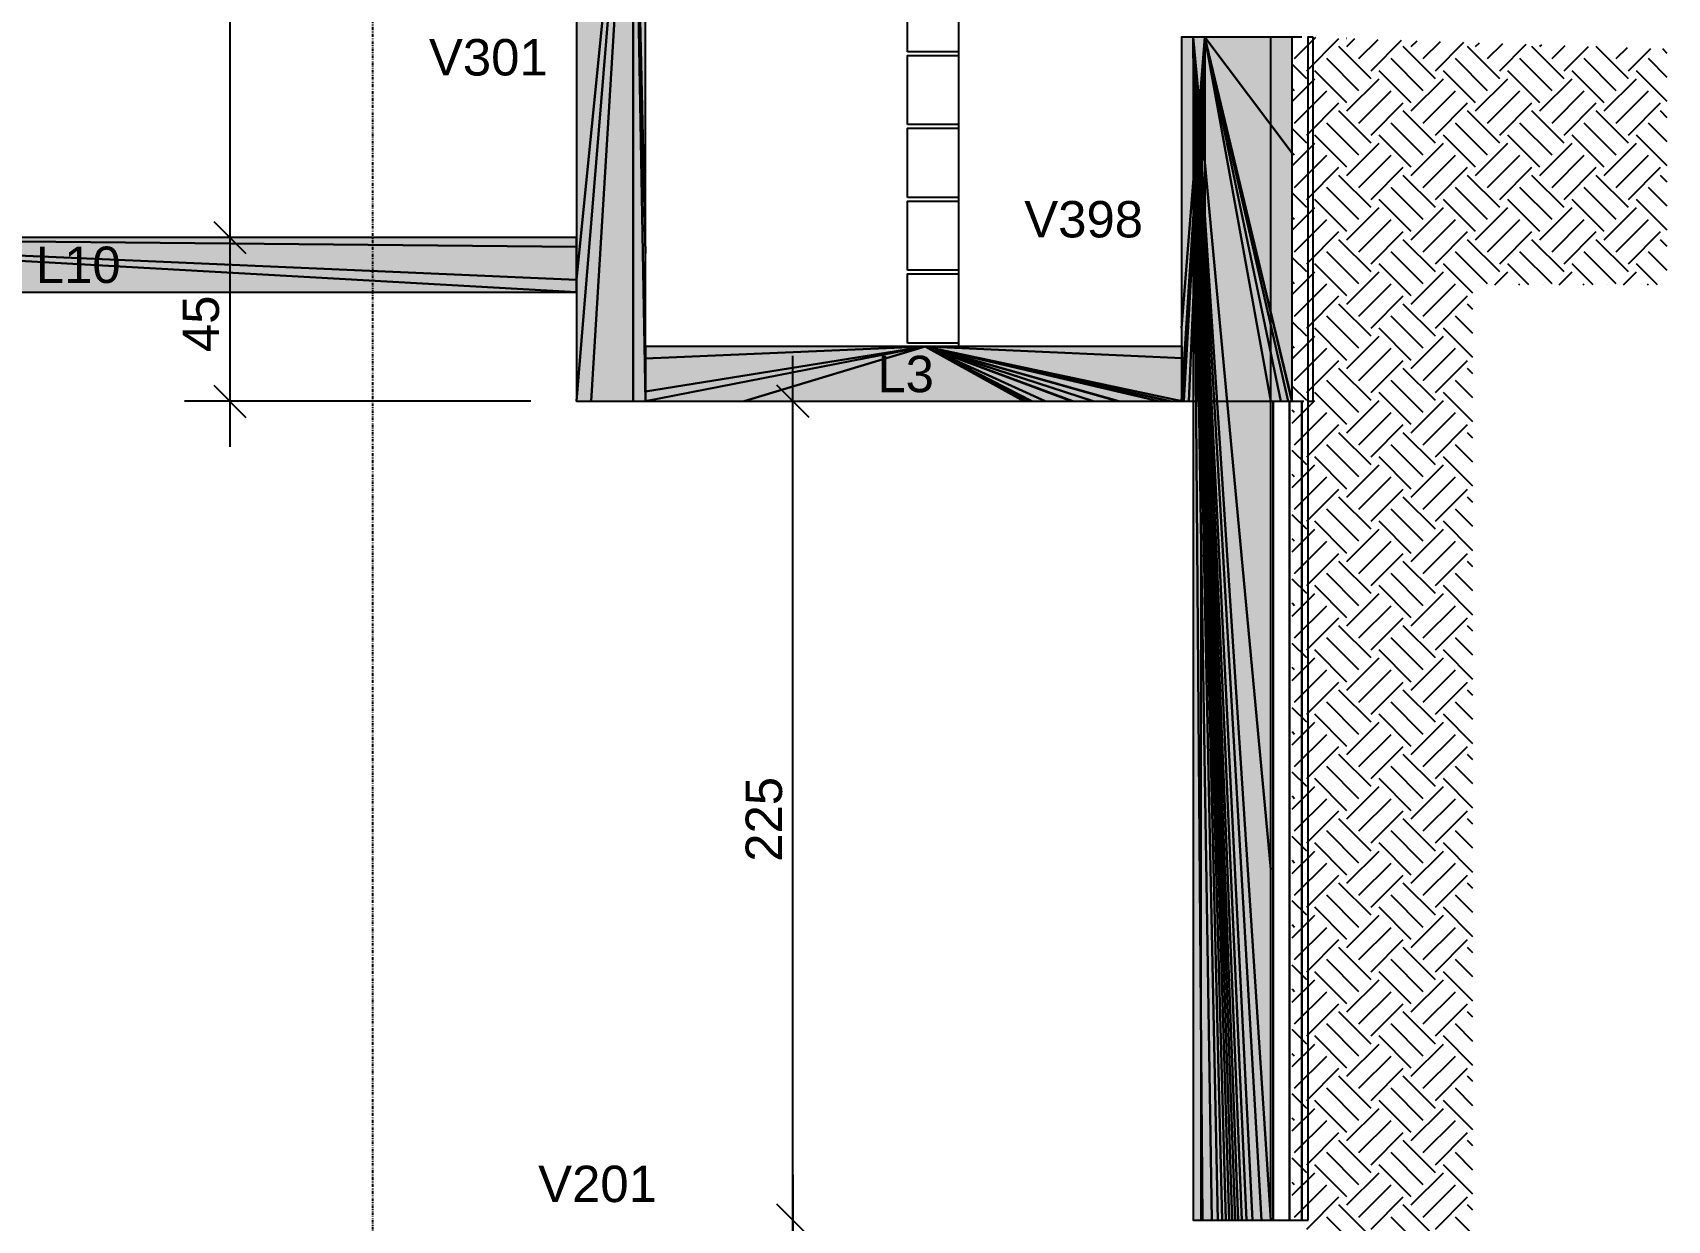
# Model space of a CAD drawing. Extents: x 37185 to 43130, y -8131 to -3926.
# Drawn here: x 39560.1 to 39859.4, y -7212 to -6994.5 of the extents above; entities that cross this region are included whole.
import ezdxf

# ---------------------------------------------------------------- set-up
doc = ezdxf.new("R2010")
doc.units = 0
doc.header["$MEASUREMENT"] = 0
doc.linetypes.add('ESTILO_TQS_0004', pattern=[1.12, 0.5, -0.2, 0.01, -0.2, 0.01, -0.2])
for name, color, linetype in [('27', 252, 'CONTINUOUS'), ('47', 15, 'CONTINUOUS'), ('48', 4, 'CONTINUOUS'), ('52', 3, 'CONTINUOUS'), ('70', 160, 'CONTINUOUS'), ('74', 2, 'CONTINUOUS'), ('75', 9, 'CONTINUOUS'), ('96', 252, 'CONTINUOUS')]:
    doc.layers.add(name, color=color, linetype=linetype)
doc.styles.add('TQS_ARIAL', font='arial.ttf')

msp = doc.modelspace()

# ---------------------------------------------------------------- linework, layer by layer
at = {"layer": '27', "linetype": 'Continuous'}
for points in [[(39720.29, -6997.95), (39720.29, -6985.29), (39729.63, -6985.29), (39729.63, -6997.95), (39720.29, -6997.95)], [(39720.29, -7011.29), (39720.29, -6998.62), (39729.63, -6998.62), (39729.63, -7011.29), (39720.29, -7011.29)], [(39720.29, -7024.62), (39720.29, -7011.95), (39729.63, -7011.95), (39729.63, -7024.62), (39720.29, -7024.62)], [(39720.29, -7037.95), (39720.29, -7025.29), (39729.63, -7025.29), (39729.63, -7037.95), (39720.29, -7037.95)], [(39720.29, -7051.29), (39720.29, -7038.62), (39729.63, -7038.62), (39729.63, -7051.29), (39720.29, -7051.29)]]:
    msp.add_lwpolyline(points, dxfattribs=at)
at = {"layer": '47', "linetype": 'Continuous'}
for p, q in [((39791.17, -6999.21), (39795.08, -6995.3)), ((39793.38, -7001.42), (39799.27, -6995.53)), ((39800.74, -6995.53), (39800.7, -6995.49)), ((39800.74, -6997.01), (39802.21, -6995.54)), ((39802.95, -6999.21), (39806.49, -6995.68)), ((39805.16, -7001.42), (39810.76, -6995.82)), ((39812.53, -6997.01), (39813.61, -6995.92)), ((39814.74, -6999.21), (39817.89, -6996.06)), ((39816.95, -7001.42), (39822.17, -6996.2)), ((39802.95, -7005.11), (39797.06, -6999.21)), ((39805.16, -7002.9), (39799.27, -6997.01)), ((39814.74, -7005.11), (39808.85, -6999.21)), ((39816.95, -7002.9), (39811.05, -6997.01)), ((39826.52, -7005.11), (39820.63, -6999.21)), ((39828.73, -7002.9), (39822.84, -6997.01)), ((39824.31, -6997.01), (39825.02, -6996.3)), ((39826.52, -6999.21), (39829.3, -6996.44)), ((39828.73, -7001.42), (39833.58, -6996.58)), ((39838.31, -7005.11), (39832.42, -6999.21)), ((39840.52, -7002.9), (39834.63, -6997.01)), ((39836.1, -6997.01), (39836.43, -6996.67)), ((39838.31, -6999.21), (39840.71, -6996.82)), ((39840.52, -7001.42), (39844.98, -6996.96)), ((39850.09, -7005.11), (39844.2, -6999.21)), ((39852.3, -7002.9), (39846.41, -6997.01)), ((39850.09, -6999.21), (39852.11, -6997.19)), ((39852.3, -7001.42), (39856.39, -6997.34)), ((39859.43, -7002.66), (39855.99, -6999.21)), ((39859.43, -6998.24), (39858.6, -6997.41)), ((39790.72, -6999.66), (39790.72, -6999.66)), ((39793.38, -7002.9), (39790.72, -7000.24)), ((39800.74, -7007.32), (39794.85, -7001.42)), ((39812.53, -7007.32), (39806.64, -7001.42)), ((39824.31, -7007.32), (39818.42, -7001.42)), ((39836.1, -7007.32), (39830.21, -7001.42)), ((39847.88, -7007.32), (39841.99, -7001.42)), ((39859.43, -7007.07), (39853.78, -7001.42)), ((39790.72, -7007.03), (39794.85, -7002.9)), ((39790.72, -7004.08), (39790.72, -7004.08)), ((39791.17, -7005.11), (39790.72, -7004.66)), ((39791.17, -7011), (39797.06, -7005.11)), ((39800.74, -7008.79), (39806.64, -7002.9)), ((39802.95, -7011), (39808.85, -7005.11)), ((39812.53, -7008.79), (39818.42, -7002.9)), ((39814.74, -7011), (39820.63, -7005.11)), ((39824.31, -7008.79), (39830.21, -7002.9)), ((39826.52, -7011), (39832.42, -7005.11)), ((39836.1, -7008.79), (39841.99, -7002.9)), ((39838.31, -7011), (39844.2, -7005.11)), ((39847.88, -7008.79), (39853.78, -7002.9)), ((39850.09, -7011), (39855.99, -7005.11)), ((39793.38, -7013.21), (39799.27, -7007.32)), ((39805.16, -7013.21), (39811.05, -7007.32)), ((39816.95, -7013.21), (39822.84, -7007.32)), ((39828.73, -7013.21), (39834.63, -7007.32)), ((39840.52, -7013.21), (39846.41, -7007.32)), ((39852.3, -7013.21), (39858.2, -7007.32)), ((39802.95, -7016.89), (39797.06, -7011)), ((39805.16, -7014.68), (39799.27, -7008.79)), ((39814.74, -7016.89), (39808.85, -7011)), ((39816.95, -7014.68), (39811.05, -7008.79)), ((39826.52, -7016.89), (39820.63, -7011)), ((39828.73, -7014.68), (39822.84, -7008.79)), ((39838.31, -7016.89), (39832.42, -7011)), ((39840.52, -7014.68), (39834.63, -7008.79)), ((39850.09, -7016.89), (39844.2, -7011)), ((39852.3, -7014.68), (39846.41, -7008.79)), ((39859.43, -7014.44), (39855.99, -7011)), ((39859.43, -7010.02), (39858.2, -7008.79)), ((39790.72, -7011.44), (39790.72, -7011.44)), ((39793.38, -7014.68), (39790.72, -7012.03)), ((39800.74, -7019.1), (39794.85, -7013.21)), ((39812.53, -7019.1), (39806.64, -7013.21)), ((39824.31, -7019.1), (39818.42, -7013.21)), ((39836.1, -7019.1), (39830.21, -7013.21)), ((39847.88, -7019.1), (39841.99, -7013.21)), ((39859.43, -7018.86), (39853.78, -7013.21)), ((39790.72, -7018.81), (39794.85, -7014.68)), ((39790.72, -7015.86), (39790.72, -7015.86)), ((39791.17, -7016.89), (39790.72, -7016.45)), ((39791.17, -7022.78), (39797.06, -7016.89)), ((39800.74, -7020.58), (39806.64, -7014.68)), ((39802.95, -7022.78), (39808.85, -7016.89)), ((39812.53, -7020.58), (39818.42, -7014.68)), ((39814.74, -7022.78), (39820.63, -7016.89)), ((39824.31, -7020.58), (39830.21, -7014.68)), ((39826.52, -7022.78), (39832.42, -7016.89)), ((39836.1, -7020.58), (39841.99, -7014.68)), ((39838.31, -7022.78), (39844.2, -7016.89)), ((39847.88, -7020.58), (39853.78, -7014.68)), ((39850.09, -7022.78), (39855.99, -7016.89)), ((39793.38, -7024.99), (39799.27, -7019.1)), ((39805.16, -7024.99), (39811.05, -7019.1)), ((39816.95, -7024.99), (39822.84, -7019.1)), ((39828.73, -7024.99), (39834.63, -7019.1)), ((39840.52, -7024.99), (39846.41, -7019.1)), ((39852.3, -7024.99), (39858.2, -7019.1)), ((39802.95, -7028.68), (39797.06, -7022.78)), ((39805.16, -7026.47), (39799.27, -7020.58)), ((39814.74, -7028.68), (39808.85, -7022.78)), ((39816.95, -7026.47), (39811.05, -7020.58)), ((39826.52, -7028.68), (39820.63, -7022.78)), ((39828.73, -7026.47), (39822.84, -7020.58)), ((39838.31, -7028.68), (39832.42, -7022.78)), ((39840.52, -7026.47), (39834.63, -7020.58)), ((39850.09, -7028.68), (39844.2, -7022.78)), ((39852.3, -7026.47), (39846.41, -7020.58)), ((39859.43, -7026.23), (39855.99, -7022.78)), ((39859.43, -7021.81), (39858.2, -7020.58)), ((39790.72, -7023.23), (39790.72, -7023.23)), ((39793.38, -7026.47), (39790.72, -7023.81)), ((39800.74, -7030.89), (39794.85, -7024.99)), ((39812.53, -7030.89), (39806.64, -7024.99)), ((39824.31, -7030.89), (39818.42, -7024.99)), ((39836.1, -7030.89), (39830.21, -7024.99)), ((39847.88, -7030.89), (39841.99, -7024.99)), ((39859.43, -7030.64), (39853.78, -7024.99)), ((39790.72, -7030.6), (39794.85, -7026.47)), ((39790.72, -7027.65), (39790.72, -7027.65)), ((39791.17, -7028.68), (39790.72, -7028.23)), ((39791.17, -7034.57), (39797.06, -7028.68)), ((39800.74, -7032.36), (39806.64, -7026.47)), ((39802.95, -7034.57), (39808.85, -7028.68)), ((39812.53, -7032.36), (39818.42, -7026.47)), ((39814.74, -7034.57), (39820.63, -7028.68)), ((39824.31, -7032.36), (39830.21, -7026.47)), ((39826.52, -7034.57), (39832.42, -7028.68)), ((39836.1, -7032.36), (39841.99, -7026.47)), ((39838.31, -7034.57), (39844.2, -7028.68)), ((39847.88, -7032.36), (39853.78, -7026.47)), ((39850.09, -7034.57), (39855.99, -7028.68)), ((39793.38, -7036.78), (39799.27, -7030.89)), ((39805.16, -7036.78), (39811.05, -7030.89)), ((39816.95, -7036.78), (39822.84, -7030.89)), ((39828.73, -7036.78), (39834.63, -7030.89)), ((39840.52, -7036.78), (39846.41, -7030.89)), ((39852.3, -7036.78), (39858.2, -7030.89)), ((39790.72, -7035.01), (39790.72, -7035.01)), ((39802.95, -7040.46), (39797.06, -7034.57)), ((39805.16, -7038.25), (39799.27, -7032.36)), ((39814.74, -7040.46), (39808.85, -7034.57)), ((39816.95, -7038.25), (39811.05, -7032.36)), ((39826.52, -7040.46), (39820.63, -7034.57)), ((39828.73, -7038.25), (39822.84, -7032.36)), ((39838.31, -7040.46), (39832.42, -7034.57)), ((39840.52, -7038.25), (39834.63, -7032.36)), ((39850.09, -7040.46), (39844.2, -7034.57)), ((39852.3, -7038.25), (39846.41, -7032.36)), ((39859.43, -7038.01), (39855.99, -7034.57)), ((39859.43, -7033.59), (39858.2, -7032.36)), ((39793.38, -7038.25), (39790.72, -7035.6)), ((39800.74, -7042.67), (39794.85, -7036.78)), ((39812.53, -7042.67), (39806.64, -7036.78)), ((39823.82, -7042.18), (39818.42, -7036.78)), ((39834.06, -7040.63), (39830.21, -7036.78)), ((39845.84, -7040.63), (39841.99, -7036.78)), ((39857.63, -7040.63), (39853.78, -7036.78)), ((39790.72, -7042.38), (39794.85, -7038.25)), ((39790.72, -7039.43), (39790.72, -7039.43)), ((39791.17, -7040.46), (39790.72, -7040.02)), ((39791.17, -7046.36), (39797.06, -7040.46)), ((39800.74, -7044.15), (39806.64, -7038.25)), ((39802.95, -7046.36), (39808.85, -7040.46)), ((39812.53, -7044.15), (39818.42, -7038.25)), ((39814.74, -7046.36), (39820.63, -7040.46)), ((39824.88, -7040.63), (39824.88, -7040.63)), ((39826.69, -7040.63), (39826.69, -7040.63)), ((39827.83, -7040.63), (39830.21, -7038.25)), ((39831.11, -7040.63), (39831.11, -7040.63)), ((39832.25, -7040.63), (39832.42, -7040.46)), ((39836.67, -7040.63), (39836.67, -7040.63)), ((39838.47, -7040.63), (39838.47, -7040.63)), ((39839.61, -7040.63), (39841.99, -7038.25)), ((39842.89, -7040.63), (39842.89, -7040.63)), ((39844.03, -7040.63), (39844.2, -7040.46)), ((39848.45, -7040.63), (39848.45, -7040.63)), ((39850.26, -7040.63), (39850.26, -7040.63)), ((39851.4, -7040.63), (39853.78, -7038.25)), ((39854.68, -7040.63), (39854.68, -7040.63)), ((39855.82, -7040.63), (39855.99, -7040.46)), ((39793.38, -7048.56), (39799.27, -7042.67)), ((39805.16, -7048.56), (39811.05, -7042.67)), ((39816.95, -7048.56), (39822.84, -7042.67)), ((39790.72, -7046.8), (39790.72, -7046.8)), ((39802.95, -7052.25), (39797.06, -7046.36)), ((39805.16, -7050.04), (39799.27, -7044.15)), ((39814.74, -7052.25), (39808.85, -7046.36)), ((39816.95, -7050.04), (39811.05, -7044.15)), ((39823.82, -7049.54), (39820.63, -7046.36)), ((39823.82, -7045.12), (39822.84, -7044.15)), ((39793.38, -7050.04), (39790.72, -7047.38)), ((39790.72, -7054.17), (39794.85, -7050.04)), ((39800.74, -7054.46), (39794.85, -7048.56)), ((39800.74, -7055.93), (39806.64, -7050.04)), ((39812.53, -7054.46), (39806.64, -7048.56)), ((39812.53, -7055.93), (39818.42, -7050.04)), ((39823.82, -7053.96), (39818.42, -7048.56)), ((39790.72, -7051.22), (39790.72, -7051.22)), ((39791.17, -7052.25), (39790.72, -7051.8)), ((39791.17, -7058.14), (39797.06, -7052.25)), ((39802.95, -7058.14), (39808.85, -7052.25)), ((39814.74, -7058.14), (39820.63, -7052.25)), ((39793.38, -7060.35), (39799.27, -7054.46)), ((39805.16, -7061.82), (39799.27, -7055.93)), ((39805.16, -7060.35), (39811.05, -7054.46)), ((39816.95, -7061.82), (39811.05, -7055.93)), ((39816.95, -7060.35), (39822.84, -7054.46)), ((39823.82, -7056.91), (39822.84, -7055.93)), ((39790.72, -7058.58), (39790.72, -7058.58)), ((39802.95, -7064.03), (39797.06, -7058.14)), ((39814.74, -7064.03), (39808.85, -7058.14)), ((39823.82, -7061.33), (39820.63, -7058.14)), ((39793.38, -7061.82), (39790.72, -7059.17)), ((39790.72, -7065.95), (39794.85, -7061.82)), ((39800.74, -7066.24), (39794.85, -7060.35)), ((39800.74, -7067.72), (39806.64, -7061.82)), ((39812.53, -7066.24), (39806.64, -7060.35)), ((39812.53, -7067.72), (39818.42, -7061.82)), ((39823.82, -7065.75), (39818.42, -7060.35)), ((39790.72, -7063), (39790.72, -7063)), ((39791.17, -7064.03), (39790.72, -7063.59)), ((39791.17, -7069.93), (39797.06, -7064.03)), ((39802.95, -7069.93), (39808.85, -7064.03)), ((39814.74, -7069.93), (39820.63, -7064.03)), ((39793.38, -7072.14), (39799.27, -7066.24)), ((39805.16, -7073.61), (39799.27, -7067.72)), ((39805.16, -7072.14), (39811.05, -7066.24)), ((39816.95, -7073.61), (39811.05, -7067.72)), ((39816.95, -7072.14), (39822.84, -7066.24)), ((39823.82, -7068.69), (39822.84, -7067.72)), ((39790.72, -7070.37), (39790.72, -7070.37)), ((39793.38, -7073.61), (39790.72, -7070.95)), ((39802.95, -7075.82), (39797.06, -7069.93)), ((39814.74, -7075.82), (39808.85, -7069.93)), ((39823.82, -7073.11), (39820.63, -7069.93)), ((39790.72, -7077.74), (39794.85, -7073.61)), ((39800.74, -7078.03), (39794.85, -7072.14)), ((39800.74, -7079.5), (39806.64, -7073.61)), ((39812.53, -7078.03), (39806.64, -7072.14)), ((39812.53, -7079.5), (39818.42, -7073.61)), ((39823.82, -7077.53), (39818.42, -7072.14)), ((39790.72, -7074.79), (39790.72, -7074.79)), ((39791.17, -7075.82), (39790.72, -7075.37)), ((39791.17, -7081.71), (39797.06, -7075.82)), ((39802.95, -7081.71), (39808.85, -7075.82)), ((39814.74, -7081.71), (39820.63, -7075.82)), ((39793.38, -7083.92), (39799.27, -7078.03)), ((39805.16, -7085.39), (39799.27, -7079.5)), ((39805.16, -7083.92), (39811.05, -7078.03)), ((39816.95, -7085.39), (39811.05, -7079.5)), ((39816.95, -7083.92), (39822.84, -7078.03)), ((39823.82, -7080.48), (39822.84, -7079.5)), ((39790.72, -7082.16), (39790.72, -7082.16)), ((39793.38, -7085.39), (39790.72, -7082.74)), ((39802.95, -7087.6), (39797.06, -7081.71)), ((39814.74, -7087.6), (39808.85, -7081.71)), ((39823.82, -7084.9), (39820.63, -7081.71)), ((39790.72, -7089.52), (39794.85, -7085.39)), ((39800.74, -7089.81), (39794.85, -7083.92)), ((39800.74, -7091.29), (39806.64, -7085.39)), ((39812.53, -7089.81), (39806.64, -7083.92)), ((39812.53, -7091.29), (39818.42, -7085.39)), ((39823.82, -7089.32), (39818.42, -7083.92)), ((39790.72, -7086.57), (39790.72, -7086.57)), ((39791.17, -7087.6), (39790.72, -7087.16)), ((39791.17, -7093.5), (39797.06, -7087.6)), ((39802.95, -7093.5), (39808.85, -7087.6)), ((39814.74, -7093.5), (39820.63, -7087.6)), ((39793.38, -7095.71), (39799.27, -7089.81)), ((39805.16, -7097.18), (39799.27, -7091.29)), ((39805.16, -7095.71), (39811.05, -7089.81)), ((39816.95, -7097.18), (39811.05, -7091.29)), ((39816.95, -7095.71), (39822.84, -7089.81)), ((39823.82, -7092.26), (39822.84, -7091.29)), ((39790.72, -7093.94), (39790.72, -7093.94)), ((39793.38, -7097.18), (39790.72, -7094.52)), ((39802.95, -7099.39), (39797.06, -7093.5)), ((39814.74, -7099.39), (39808.85, -7093.5)), ((39823.82, -7096.68), (39820.63, -7093.5)), ((39790.72, -7101.31), (39794.85, -7097.18)), ((39800.74, -7101.6), (39794.85, -7095.71)), ((39800.74, -7103.07), (39806.64, -7097.18)), ((39812.53, -7101.6), (39806.64, -7095.71)), ((39812.53, -7103.07), (39818.42, -7097.18)), ((39823.82, -7101.1), (39818.42, -7095.71)), ((39790.72, -7098.36), (39790.72, -7098.36)), ((39791.17, -7099.39), (39790.72, -7098.94)), ((39791.17, -7105.28), (39797.06, -7099.39)), ((39802.95, -7105.28), (39808.85, -7099.39)), ((39814.74, -7105.28), (39820.63, -7099.39)), ((39793.38, -7107.49), (39799.27, -7101.6)), ((39805.16, -7108.96), (39799.27, -7103.07)), ((39805.16, -7107.49), (39811.05, -7101.6)), ((39816.95, -7108.96), (39811.05, -7103.07)), ((39816.95, -7107.49), (39822.84, -7101.6)), ((39823.82, -7104.05), (39822.84, -7103.07)), ((39790.72, -7105.73), (39790.72, -7105.73)), ((39793.38, -7108.96), (39790.72, -7106.31)), ((39802.95, -7111.17), (39797.06, -7105.28)), ((39814.74, -7111.17), (39808.85, -7105.28)), ((39823.82, -7108.47), (39820.63, -7105.28)), ((39790.72, -7113.09), (39794.85, -7108.96)), ((39800.74, -7113.38), (39794.85, -7107.49)), ((39800.74, -7114.86), (39806.64, -7108.96)), ((39812.53, -7113.38), (39806.64, -7107.49)), ((39812.53, -7114.86), (39818.42, -7108.96)), ((39823.82, -7112.89), (39818.42, -7107.49)), ((39790.72, -7110.14), (39790.72, -7110.14)), ((39791.17, -7111.17), (39790.72, -7110.73)), ((39791.17, -7117.07), (39797.06, -7111.17)), ((39802.95, -7117.07), (39808.85, -7111.17)), ((39814.74, -7117.07), (39820.63, -7111.17)), ((39793.38, -7119.28), (39799.27, -7113.38)), ((39805.16, -7120.75), (39799.27, -7114.86)), ((39805.16, -7119.28), (39811.05, -7113.38)), ((39816.95, -7120.75), (39811.05, -7114.86)), ((39816.95, -7119.28), (39822.84, -7113.38)), ((39823.82, -7115.83), (39822.84, -7114.86)), ((39790.72, -7117.51), (39790.72, -7117.51)), ((39793.38, -7120.75), (39790.72, -7118.09)), ((39802.95, -7122.96), (39797.06, -7117.07)), ((39814.74, -7122.96), (39808.85, -7117.07)), ((39823.82, -7120.25), (39820.63, -7117.07)), ((39790.72, -7124.88), (39794.85, -7120.75)), ((39790.72, -7121.93), (39790.72, -7121.93)), ((39800.74, -7125.17), (39794.85, -7119.28)), ((39800.74, -7126.64), (39806.64, -7120.75)), ((39812.53, -7125.17), (39806.64, -7119.28)), ((39812.53, -7126.64), (39818.42, -7120.75)), ((39823.82, -7124.67), (39818.42, -7119.28)), ((39791.17, -7122.96), (39790.72, -7122.51)), ((39791.17, -7128.85), (39797.06, -7122.96)), ((39802.95, -7128.85), (39808.85, -7122.96)), ((39814.74, -7128.85), (39820.63, -7122.96)), ((39793.38, -7131.06), (39799.27, -7125.17)), ((39805.16, -7132.53), (39799.27, -7126.64)), ((39805.16, -7131.06), (39811.05, -7125.17)), ((39816.95, -7132.53), (39811.05, -7126.64)), ((39816.95, -7131.06), (39822.84, -7125.17)), ((39823.82, -7127.62), (39822.84, -7126.64)), ((39790.72, -7129.3), (39790.72, -7129.3)), ((39793.38, -7132.53), (39790.72, -7129.88)), ((39802.95, -7134.74), (39797.06, -7128.85)), ((39814.74, -7134.74), (39808.85, -7128.85)), ((39823.82, -7132.04), (39820.63, -7128.85)), ((39790.72, -7136.66), (39794.85, -7132.53)), ((39790.72, -7133.71), (39790.72, -7133.71)), ((39800.74, -7136.95), (39794.85, -7131.06)), ((39800.74, -7138.43), (39806.64, -7132.53)), ((39812.53, -7136.95), (39806.64, -7131.06)), ((39812.53, -7138.43), (39818.42, -7132.53)), ((39823.82, -7136.46), (39818.42, -7131.06)), ((39791.17, -7134.74), (39790.72, -7134.3)), ((39791.17, -7140.64), (39797.06, -7134.74)), ((39802.95, -7140.64), (39808.85, -7134.74)), ((39814.74, -7140.64), (39820.63, -7134.74)), ((39793.38, -7142.85), (39799.27, -7136.95)), ((39805.16, -7144.32), (39799.27, -7138.43)), ((39805.16, -7142.85), (39811.05, -7136.95)), ((39816.95, -7144.32), (39811.05, -7138.43)), ((39816.95, -7142.85), (39822.84, -7136.95)), ((39823.82, -7139.4), (39822.84, -7138.43)), ((39790.72, -7141.08), (39790.72, -7141.08)), ((39793.38, -7144.32), (39790.72, -7141.66)), ((39800.74, -7148.74), (39794.85, -7142.85)), ((39802.95, -7146.53), (39797.06, -7140.64)), ((39812.53, -7148.74), (39806.64, -7142.85)), ((39814.74, -7146.53), (39808.85, -7140.64)), ((39823.82, -7148.24), (39818.42, -7142.85)), ((39823.82, -7143.82), (39820.63, -7140.64)), ((39790.72, -7148.45), (39794.85, -7144.32)), ((39790.72, -7145.5), (39790.72, -7145.5)), ((39800.74, -7150.21), (39806.64, -7144.32)), ((39812.53, -7150.21), (39818.42, -7144.32)), ((39791.17, -7146.53), (39790.72, -7146.08)), ((39791.17, -7152.42), (39797.06, -7146.53)), ((39793.38, -7154.63), (39799.27, -7148.74)), ((39802.95, -7152.42), (39808.85, -7146.53)), ((39805.16, -7154.63), (39811.05, -7148.74)), ((39814.74, -7152.42), (39820.63, -7146.53)), ((39816.95, -7154.63), (39822.84, -7148.74)), ((39805.16, -7156.1), (39799.27, -7150.21)), ((39816.95, -7156.1), (39811.05, -7150.21)), ((39823.82, -7151.19), (39822.84, -7150.21)), ((39790.72, -7152.87), (39790.72, -7152.87)), ((39793.38, -7156.1), (39790.72, -7153.45)), ((39800.74, -7160.52), (39794.85, -7154.63)), ((39802.95, -7158.31), (39797.06, -7152.42)), ((39812.53, -7160.52), (39806.64, -7154.63)), ((39814.74, -7158.31), (39808.85, -7152.42)), ((39823.82, -7160.03), (39818.42, -7154.63)), ((39823.82, -7155.61), (39820.63, -7152.42)), ((39790.72, -7160.23), (39794.85, -7156.1)), ((39790.72, -7157.29), (39790.72, -7157.29)), ((39791.17, -7158.31), (39790.72, -7157.87)), ((39800.74, -7162), (39806.64, -7156.1)), ((39812.53, -7162), (39818.42, -7156.1)), ((39791.17, -7164.21), (39797.06, -7158.31)), ((39793.38, -7166.42), (39799.27, -7160.52)), ((39802.95, -7164.21), (39808.85, -7158.31)), ((39805.16, -7166.42), (39811.05, -7160.52)), ((39814.74, -7164.21), (39820.63, -7158.31)), ((39816.95, -7166.42), (39822.84, -7160.52)), ((39805.16, -7167.89), (39799.27, -7162)), ((39816.95, -7167.89), (39811.05, -7162)), ((39823.82, -7162.98), (39822.84, -7162)), ((39790.72, -7164.65), (39790.72, -7164.65)), ((39793.38, -7167.89), (39790.72, -7165.23)), ((39800.74, -7172.31), (39794.85, -7166.42)), ((39802.95, -7170.1), (39797.06, -7164.21)), ((39812.53, -7172.31), (39806.64, -7166.42)), ((39814.74, -7170.1), (39808.85, -7164.21)), ((39823.82, -7171.81), (39818.42, -7166.42)), ((39823.82, -7167.39), (39820.63, -7164.21)), ((39790.72, -7172.02), (39794.85, -7167.89)), ((39790.72, -7169.07), (39790.72, -7169.07)), ((39791.17, -7170.1), (39790.72, -7169.65)), ((39800.74, -7173.78), (39806.64, -7167.89)), ((39812.53, -7173.78), (39818.42, -7167.89)), ((39791.17, -7175.99), (39797.06, -7170.1)), ((39793.38, -7178.2), (39799.27, -7172.31)), ((39802.95, -7175.99), (39808.85, -7170.1)), ((39805.16, -7178.2), (39811.05, -7172.31)), ((39814.74, -7175.99), (39820.63, -7170.1)), ((39816.95, -7178.2), (39822.84, -7172.31)), ((39805.16, -7179.67), (39799.27, -7173.78)), ((39816.95, -7179.67), (39811.05, -7173.78)), ((39823.82, -7174.76), (39822.84, -7173.78)), ((39790.72, -7176.44), (39790.72, -7176.44)), ((39793.38, -7179.67), (39790.72, -7177.02)), ((39800.74, -7184.09), (39794.85, -7178.2)), ((39802.95, -7181.88), (39797.06, -7175.99)), ((39812.53, -7184.09), (39806.64, -7178.2)), ((39814.74, -7181.88), (39808.85, -7175.99)), ((39823.82, -7183.6), (39818.42, -7178.2)), ((39823.82, -7179.18), (39820.63, -7175.99)), ((39790.72, -7183.8), (39794.85, -7179.67)), ((39790.72, -7180.86), (39790.72, -7180.86)), ((39791.17, -7181.88), (39790.72, -7181.44)), ((39800.74, -7185.57), (39806.64, -7179.67)), ((39812.53, -7185.57), (39818.42, -7179.67)), ((39791.17, -7187.78), (39797.06, -7181.88)), ((39793.38, -7189.99), (39799.27, -7184.09)), ((39802.95, -7187.78), (39808.85, -7181.88)), ((39805.16, -7189.99), (39811.05, -7184.09)), ((39814.74, -7187.78), (39820.63, -7181.88)), ((39816.95, -7189.99), (39822.84, -7184.09)), ((39802.95, -7193.67), (39797.06, -7187.78)), ((39805.16, -7191.46), (39799.27, -7185.57)), ((39814.74, -7193.67), (39808.85, -7187.78)), ((39816.95, -7191.46), (39811.05, -7185.57)), ((39823.82, -7190.96), (39820.63, -7187.78)), ((39823.82, -7186.55), (39822.84, -7185.57)), ((39790.72, -7188.22), (39790.72, -7188.22)), ((39793.38, -7191.46), (39790.72, -7188.81)), ((39800.74, -7195.88), (39794.85, -7189.99)), ((39812.53, -7195.88), (39806.64, -7189.99)), ((39823.82, -7195.38), (39818.42, -7189.99)), ((39790.72, -7195.59), (39794.85, -7191.46)), ((39790.72, -7192.64), (39790.72, -7192.64)), ((39791.17, -7193.67), (39790.72, -7193.22)), ((39791.17, -7199.56), (39797.06, -7193.67)), ((39800.74, -7197.35), (39806.64, -7191.46)), ((39802.95, -7199.56), (39808.85, -7193.67)), ((39812.53, -7197.35), (39818.42, -7191.46)), ((39814.74, -7199.56), (39820.63, -7193.67)), ((39793.38, -7201.77), (39799.27, -7195.88)), ((39805.16, -7201.77), (39811.05, -7195.88)), ((39816.95, -7201.77), (39822.84, -7195.88)), ((39802.95, -7205.45), (39797.06, -7199.56)), ((39805.16, -7203.24), (39799.27, -7197.35)), ((39814.74, -7205.45), (39808.85, -7199.56)), ((39816.95, -7203.24), (39811.05, -7197.35)), ((39823.82, -7202.75), (39820.63, -7199.56)), ((39823.82, -7198.33), (39822.84, -7197.35)), ((39790.72, -7200.01), (39790.72, -7200.01)), ((39793.38, -7203.24), (39790.72, -7200.59)), ((39800.74, -7207.66), (39794.85, -7201.77)), ((39812.53, -7207.66), (39806.64, -7201.77)), ((39823.82, -7207.17), (39818.42, -7201.77)), ((39790.72, -7207.37), (39794.85, -7203.24)), ((39790.72, -7204.43), (39790.72, -7204.43)), ((39791.17, -7205.45), (39790.72, -7205.01)), ((39791.17, -7211.35), (39797.06, -7205.45)), ((39800.74, -7209.14), (39806.64, -7203.24)), ((39802.95, -7211.35), (39808.85, -7205.45)), ((39812.53, -7209.14), (39818.42, -7203.24)), ((39814.74, -7211.35), (39820.63, -7205.45)), ((39793.38, -7213.56), (39799.27, -7207.66)), ((39805.16, -7213.56), (39811.05, -7207.66)), ((39816.95, -7213.56), (39822.84, -7207.66)), ((39802.95, -7217.24), (39797.06, -7211.35)), ((39805.16, -7215.03), (39799.27, -7209.14)), ((39814.74, -7217.24), (39808.85, -7211.35)), ((39816.95, -7215.03), (39811.05, -7209.14)), ((39823.82, -7214.54), (39820.63, -7211.35)), ((39823.82, -7210.12), (39822.84, -7209.14)), ((39790.72, -7211.79), (39790.72, -7211.79))]:
    msp.add_line(p, q, dxfattribs=at)
at = {"layer": '48', "linetype": 'Continuous'}
for p, q in [((39729.63, -6935.95), (39729.63, -7051.95)), ((39792.48, -6995.29), (39790.72, -6995.29)), ((39793.53, -6995.29), (39793.52, -6995.29)), ((39793.67, -6995.29), (39793.53, -6995.29)), ((39794.55, -6995.29), (39793.67, -6995.29)), ((39793.67, -6997.52), (39793.67, -6995.29)), ((39794.55, -7011.84), (39794.55, -6995.29)), ((39793.67, -7004.29), (39793.67, -6997.52)), ((39793.67, -7061.95), (39793.67, -7004.29)), ((39794.55, -7061.95), (39794.55, -7011.84)), ((39787.24, -7211.95), (39787.24, -7061.95)), ((39787.24, -7061.95), (39787.24, -7211.95)), ((39790.25, -7211.95), (39790.25, -7061.95)), ((39790.25, -7061.95), (39790.25, -7211.95)), ((39790.72, -7061.95), (39790.93, -7061.95)), ((39790.93, -7061.95), (39792.48, -7061.95)), ((39792.48, -7061.95), (39792.84, -7061.95)), ((39792.48, -7211.95), (39792.48, -7061.95)), ((39792.48, -7061.95), (39792.48, -7211.95)), ((39793.67, -7061.95), (39794.55, -7061.95)), ((39793.67, -7211.95), (39793.67, -7061.95)), ((39773.97, -7082.47), (39773.97, -7211.95)), ((39786.8, -7211.95), (39787.24, -7211.95)), ((39787.24, -7211.95), (39790.25, -7211.95)), ((39790.25, -7211.95), (39792.48, -7211.95)), ((39792.48, -7211.95), (39793.67, -7211.95))]:
    msp.add_line(p, q, dxfattribs=at)
at = {"layer": '52', "linetype": 'Continuous'}
for points in [[(39659.63, -6935.95), (39659.63, -6962.99), (39659.63, -7031.95)], [(39672.29, -7051.95), (39672.29, -7034.91), (39672.29, -6958.26), (39672.29, -6935.95)], [(39790.72, -6995.29), (39790.25, -6995.29), (39787.24, -6995.29), (39786.8, -6995.29), (39783.82, -6995.29), (39780.4, -6995.29), (39777.39, -6995.29), (39775.16, -6995.29), (39774.74, -6995.29), (39774.12, -6995.29), (39773.97, -6995.29), (39773.82, -6995.29), (39773.77, -6995.29), (39772.62, -6995.29), (39770.48, -6995.29)], [(39770.48, -6995.29), (39770.48, -7048.55), (39770.48, -7051.95), (39770.48, -7054.09), (39770.48, -7061.94), (39770.48, -7061.95)], [(39772.62, -6995.29), (39772.62, -7021.82), (39772.62, -7028.49), (39772.62, -7029), (39772.62, -7032.12), (39772.62, -7043.04), (39772.62, -7051.95), (39772.62, -7058.28), (39772.62, -7059.07), (39772.62, -7061.95)], [(39786.8, -7061.95), (39786.8, -7053.2), (39786.8, -7047.93), (39786.8, -7045.7), (39786.8, -7045.59), (39786.8, -7039.24), (39786.8, -7011.28), (39786.8, -6995.29)], [(39790.72, -7061.95), (39790.72, -7052.49), (39790.72, -7041.53), (39790.72, -7016.49), (39790.72, -6995.29)], [(39659.63, -7031.95), (39481.63, -7031.95)], [(39468.96, -7041.95), (39471.11, -7041.95), (39473.97, -7041.95), (39481.63, -7041.95), (39511.91, -7041.95), (39551.98, -7041.95), (39659.63, -7041.95)], [(39659.63, -7041.95), (39659.63, -7061.95)], [(39770.48, -7051.95), (39723.51, -7051.95), (39672.29, -7051.95)], [(39770.55, -7051.95), (39770.48, -7051.95)], [(39770.55, -7061.95), (39770.55, -7060.96), (39770.55, -7054.09), (39770.55, -7051.95)], [(39659.63, -7061.95), (39662.34, -7061.95), (39670.05, -7061.95), (39672.29, -7061.95), (39690.36, -7061.95), (39741.58, -7061.95), (39741.92, -7061.95), (39742.84, -7061.95), (39742.89, -7061.95), (39743.02, -7061.95), (39745.46, -7061.95), (39750.33, -7061.95), (39750.41, -7061.95), (39750.55, -7061.95), (39754.29, -7061.95), (39758.71, -7061.95), (39758.83, -7061.95), (39758.97, -7061.95), (39766.24, -7061.95), (39768.13, -7061.95), (39768.39, -7061.95), (39768.44, -7061.95), (39770.48, -7061.95), (39770.55, -7061.95), (39770.9, -7061.95), (39771.78, -7061.95), (39772.62, -7061.95), (39773.13, -7061.95), (39773.18, -7061.95), (39773.65, -7061.95), (39773.77, -7061.95), (39773.82, -7061.95), (39773.97, -7061.95), (39773.99, -7061.95), (39774.12, -7061.95), (39774.24, -7061.95), (39774.34, -7061.95), (39774.35, -7061.95), (39774.45, -7061.95), (39774.63, -7061.95), (39774.74, -7061.95), (39774.8, -7061.95), (39774.97, -7061.95), (39775.15, -7061.95), (39775.16, -7061.95), (39775.36, -7061.95), (39775.61, -7061.95), (39775.85, -7061.95), (39775.95, -7061.95), (39776.47, -7061.95), (39776.98, -7061.95), (39777.39, -7061.95), (39778.32, -7061.95), (39778.82, -7061.95), (39780.4, -7061.95), (39781.45, -7061.95), (39783.82, -7061.95), (39784.87, -7061.95), (39786.79, -7061.95), (39786.8, -7061.95), (39787.24, -7061.95), (39788.16, -7061.95), (39788.62, -7061.95), (39790.01, -7061.95), (39790.25, -7061.95), (39790.69, -7061.95), (39790.72, -7061.95)], [(39772.62, -7061.95), (39772.62, -7211.95)], [(39786.8, -7211.95), (39786.8, -7184.01), (39786.8, -7147.71), (39786.8, -7061.95)], [(39772.62, -7211.95), (39773.97, -7211.95)], [(39773.97, -7211.95), (39774.29, -7211.95), (39775.16, -7211.95)], [(39775.16, -7211.95), (39775.98, -7211.95), (39777.08, -7211.95), (39777.39, -7211.95)], [(39777.39, -7211.95), (39777.9, -7211.95), (39778.57, -7211.95), (39779.16, -7211.95), (39779.71, -7211.95)], [(39779.71, -7211.95), (39780.26, -7211.95), (39780.4, -7211.95)], [(39780.4, -7211.95), (39780.85, -7211.95), (39781.51, -7211.95), (39782.33, -7211.95), (39783.44, -7211.95), (39783.82, -7211.95)], [(39783.82, -7211.95), (39785.13, -7211.95), (39786.8, -7211.95)]]:
    msp.add_lwpolyline(points, dxfattribs=at)
at = {"layer": '70', "linetype": 'ESTILO_TQS_0004'}
msp.add_line((39622.29, -6834.84), (39622.29, -7832.62), dxfattribs=at)
at = {"layer": '75', "linetype": 'Continuous'}
for p, q in [((39596.17, -6927.62), (39596.17, -7040.29)), ((39596.17, -7023.62), (39596.17, -7070.29)), ((39593.22, -7029.01), (39599.11, -7034.9)), ((39593.22, -7029.01), (39599.11, -7034.9)), ((39637.27, -7031.95), (39587.83, -7031.95)), ((39637.27, -7031.95), (39587.83, -7031.95)), ((39645.61, -7031.95), (39645.61, -7031.95)), ((39645.61, -7031.95), (39645.61, -7031.95)), ((39699.29, -7220.29), (39699.29, -7053.62)), ((39593.22, -7059.01), (39599.11, -7064.9)), ((39702.24, -7064.9), (39696.35, -7059.01)), ((39651.29, -7061.95), (39587.83, -7061.95)), ((39659.63, -7061.95), (39659.63, -7061.95)), ((39681.33, -7061.95), (39681.33, -7061.95)), ((39689.66, -7061.95), (39707.63, -7061.95)), ((39699.29, -7203.62), (39699.29, -7260.29)), ((39696.35, -7209.01), (39702.24, -7214.9)), ((39702.24, -7214.9), (39696.35, -7209.01))]:
    msp.add_line(p, q, dxfattribs=at)
at = {"layer": '96', "linetype": 'Continuous'}
for points in [[(39670.05, -6935.95), (39659.63, -6962.99), (39659.63, -7039.64), (39670.05, -6935.95)], [(39670.05, -6935.95), (39659.63, -7039.64), (39659.63, -7061.95), (39670.05, -6935.95)], [(39670.05, -6935.95), (39659.63, -7061.95), (39662.34, -7061.95), (39670.05, -6935.95)], [(39670.05, -6935.95), (39662.34, -7061.95), (39670.05, -7061.95), (39670.05, -6935.95)], [(39670.05, -6935.95), (39670.05, -7061.95), (39672.29, -7061.95), (39670.05, -6935.95)], [(39670.05, -6935.95), (39672.29, -7061.95), (39672.29, -7034.91), (39670.05, -6935.95)], [(39670.05, -6935.95), (39672.29, -7034.91), (39672.29, -6958.26), (39670.05, -6935.95)], [(39774.74, -6995.29), (39770.48, -6995.29), (39770.48, -7048.55), (39774.74, -6995.29)], [(39774.74, -6995.29), (39770.48, -7048.55), (39770.48, -7061.95), (39774.74, -6995.29)], [(39774.74, -6995.29), (39770.48, -7061.95), (39770.55, -7061.95), (39774.74, -6995.29)], [(39774.74, -6995.29), (39770.55, -7061.95), (39770.9, -7061.95), (39774.74, -6995.29)], [(39774.74, -6995.29), (39770.9, -7061.95), (39771.78, -7061.95), (39774.74, -6995.29)], [(39774.74, -6995.29), (39771.78, -7061.95), (39773.18, -7061.95), (39774.74, -6995.29)], [(39772.62, -6995.29), (39772.62, -7211.95), (39774.29, -7211.95), (39772.62, -6995.29)], [(39772.62, -6995.29), (39774.29, -7211.95), (39775.98, -7211.95), (39772.62, -6995.29)], [(39772.62, -6995.29), (39775.98, -7211.95), (39777.08, -7211.95), (39772.62, -6995.29)], [(39772.62, -6995.29), (39777.08, -7211.95), (39777.9, -7211.95), (39772.62, -6995.29)], [(39772.62, -6995.29), (39777.9, -7211.95), (39778.57, -7211.95), (39772.62, -6995.29)], [(39772.62, -6995.29), (39778.57, -7211.95), (39779.16, -7211.95), (39772.62, -6995.29)], [(39772.62, -6995.29), (39779.16, -7211.95), (39779.71, -7211.95), (39772.62, -6995.29)], [(39772.62, -6995.29), (39779.71, -7211.95), (39780.26, -7211.95), (39772.62, -6995.29)], [(39772.62, -6995.29), (39780.26, -7211.95), (39780.85, -7211.95), (39772.62, -6995.29)], [(39772.62, -6995.29), (39780.85, -7211.95), (39781.51, -7211.95), (39772.62, -6995.29)], [(39772.62, -6995.29), (39781.51, -7211.95), (39782.33, -7211.95), (39772.62, -6995.29)], [(39772.62, -6995.29), (39782.33, -7211.95), (39783.44, -7211.95), (39772.62, -6995.29)], [(39772.62, -6995.29), (39783.44, -7211.95), (39785.13, -7211.95), (39772.62, -6995.29)], [(39772.62, -6995.29), (39785.13, -7211.95), (39786.8, -7211.95), (39772.62, -6995.29)], [(39772.62, -6995.29), (39786.8, -7211.95), (39786.8, -7147.71), (39772.62, -6995.29)], [(39772.62, -6995.29), (39786.8, -7147.71), (39786.8, -6995.29), (39772.62, -6995.29)], [(39774.74, -6995.29), (39773.18, -7061.95), (39774.74, -7061.95), (39774.74, -6995.29)], [(39774.74, -6995.29), (39774.74, -7061.95), (39786.79, -7061.95), (39774.74, -6995.29)], [(39774.74, -6995.29), (39786.79, -7061.95), (39788.62, -7061.95), (39774.74, -6995.29)], [(39774.74, -6995.29), (39788.62, -7061.95), (39790.01, -7061.95), (39774.74, -6995.29)], [(39774.74, -6995.29), (39790.01, -7061.95), (39790.69, -7061.95), (39774.74, -6995.29)], [(39774.74, -6995.29), (39790.69, -7061.95), (39790.72, -7061.95), (39774.74, -6995.29)], [(39774.74, -6995.29), (39790.72, -7061.95), (39790.72, -7016.49), (39774.74, -6995.29)], [(39774.74, -6995.29), (39790.72, -7016.49), (39790.72, -6995.29), (39774.74, -6995.29)], [(39481.63, -7031.95), (39551.98, -7041.95), (39659.63, -7041.95), (39481.63, -7031.95)], [(39481.63, -7031.95), (39659.63, -7041.95), (39659.63, -7039.7), (39481.63, -7031.95)], [(39481.63, -7031.95), (39659.63, -7039.7), (39659.63, -7033.65), (39481.63, -7031.95)], [(39481.63, -7031.95), (39659.63, -7033.65), (39659.63, -7031.95), (39481.63, -7031.95)], [(39723.51, -7051.95), (39672.29, -7051.95), (39672.29, -7054.1), (39723.51, -7051.95)], [(39723.51, -7051.95), (39672.29, -7054.1), (39672.29, -7060.18), (39723.51, -7051.95)], [(39723.51, -7051.95), (39672.29, -7060.18), (39672.29, -7061.95), (39723.51, -7051.95)], [(39723.51, -7051.95), (39672.29, -7061.95), (39690.36, -7061.95), (39723.51, -7051.95)], [(39723.51, -7051.95), (39690.36, -7061.95), (39741.58, -7061.95), (39723.51, -7051.95)], [(39723.51, -7051.95), (39741.58, -7061.95), (39741.92, -7061.95), (39723.51, -7051.95)], [(39723.51, -7051.95), (39741.92, -7061.95), (39742.84, -7061.95), (39723.51, -7051.95)], [(39723.51, -7051.95), (39742.84, -7061.95), (39742.89, -7061.95), (39723.51, -7051.95)], [(39723.51, -7051.95), (39742.89, -7061.95), (39743.02, -7061.95), (39723.51, -7051.95)], [(39723.51, -7051.95), (39743.02, -7061.95), (39745.46, -7061.95), (39723.51, -7051.95)], [(39723.51, -7051.95), (39745.46, -7061.95), (39750.33, -7061.95), (39723.51, -7051.95)], [(39723.51, -7051.95), (39750.33, -7061.95), (39750.41, -7061.95), (39723.51, -7051.95)], [(39723.51, -7051.95), (39750.41, -7061.95), (39750.55, -7061.95), (39723.51, -7051.95)], [(39723.51, -7051.95), (39750.55, -7061.95), (39754.29, -7061.95), (39723.51, -7051.95)], [(39723.51, -7051.95), (39754.29, -7061.95), (39758.71, -7061.95), (39723.51, -7051.95)], [(39723.51, -7051.95), (39758.71, -7061.95), (39758.83, -7061.95), (39723.51, -7051.95)], [(39723.51, -7051.95), (39758.83, -7061.95), (39758.97, -7061.95), (39723.51, -7051.95)], [(39723.51, -7051.95), (39758.97, -7061.95), (39766.24, -7061.95), (39723.51, -7051.95)], [(39723.51, -7051.95), (39766.24, -7061.95), (39768.13, -7061.95), (39723.51, -7051.95)], [(39723.51, -7051.95), (39768.13, -7061.95), (39768.39, -7061.95), (39723.51, -7051.95)], [(39723.51, -7051.95), (39768.39, -7061.95), (39768.44, -7061.95), (39723.51, -7051.95)], [(39723.51, -7051.95), (39768.44, -7061.95), (39770.55, -7061.95), (39723.51, -7051.95)], [(39723.51, -7051.95), (39770.55, -7061.95), (39770.55, -7054.09), (39723.51, -7051.95)], [(39723.51, -7051.95), (39770.55, -7054.09), (39770.55, -7051.95), (39723.51, -7051.95)]]:
    msp.add_lwpolyline(points, dxfattribs=at)
for points in [[(39670.05, -6935.95), (39659.63, -6962.99), (39659.63, -7039.64)], [(39670.05, -6935.95), (39659.63, -7039.64), (39670.05, -6935.95)], [(39670.05, -6935.95), (39659.63, -7039.64), (39659.63, -7061.95)], [(39670.05, -6935.95), (39659.63, -7061.95), (39670.05, -6935.95)], [(39670.05, -6935.95), (39659.63, -7061.95), (39662.34, -7061.95)], [(39670.05, -6935.95), (39662.34, -7061.95), (39670.05, -6935.95)], [(39670.05, -6935.95), (39662.34, -7061.95), (39670.05, -7061.95)], [(39670.05, -6935.95), (39670.05, -7061.95), (39670.05, -6935.95)], [(39670.05, -6935.95), (39670.05, -7061.95), (39672.29, -7061.95)], [(39670.05, -6935.95), (39672.29, -7061.95), (39670.05, -6935.95)], [(39670.05, -6935.95), (39672.29, -7061.95), (39672.29, -7034.91)], [(39670.05, -6935.95), (39672.29, -7034.91), (39670.05, -6935.95)], [(39670.05, -6935.95), (39672.29, -7034.91), (39672.29, -6958.26)], [(39774.74, -6995.29), (39770.48, -6995.29), (39770.48, -7048.55)], [(39774.74, -6995.29), (39770.48, -7048.55), (39774.74, -6995.29)], [(39774.74, -6995.29), (39770.48, -7048.55), (39770.48, -7061.95)], [(39774.74, -6995.29), (39770.48, -7061.95), (39774.74, -6995.29)], [(39774.74, -6995.29), (39770.48, -7061.95), (39770.55, -7061.95)], [(39774.74, -6995.29), (39770.55, -7061.95), (39774.74, -6995.29)], [(39774.74, -6995.29), (39770.55, -7061.95), (39770.9, -7061.95)], [(39774.74, -6995.29), (39770.9, -7061.95), (39774.74, -6995.29)], [(39774.74, -6995.29), (39770.9, -7061.95), (39771.78, -7061.95)], [(39774.74, -6995.29), (39771.78, -7061.95), (39774.74, -6995.29)], [(39774.74, -6995.29), (39771.78, -7061.95), (39773.18, -7061.95)], [(39772.62, -6995.29), (39772.62, -7211.95), (39774.29, -7211.95)], [(39772.62, -6995.29), (39774.29, -7211.95), (39772.62, -6995.29)], [(39772.62, -6995.29), (39774.29, -7211.95), (39775.98, -7211.95)], [(39772.62, -6995.29), (39775.98, -7211.95), (39772.62, -6995.29)], [(39772.62, -6995.29), (39775.98, -7211.95), (39777.08, -7211.95)], [(39772.62, -6995.29), (39777.08, -7211.95), (39772.62, -6995.29)], [(39772.62, -6995.29), (39777.08, -7211.95), (39777.9, -7211.95)], [(39772.62, -6995.29), (39777.9, -7211.95), (39772.62, -6995.29)], [(39772.62, -6995.29), (39777.9, -7211.95), (39778.57, -7211.95)], [(39772.62, -6995.29), (39778.57, -7211.95), (39772.62, -6995.29)], [(39772.62, -6995.29), (39778.57, -7211.95), (39779.16, -7211.95)], [(39772.62, -6995.29), (39779.16, -7211.95), (39772.62, -6995.29)], [(39772.62, -6995.29), (39779.16, -7211.95), (39779.71, -7211.95)], [(39772.62, -6995.29), (39779.71, -7211.95), (39772.62, -6995.29)], [(39772.62, -6995.29), (39779.71, -7211.95), (39780.26, -7211.95)], [(39772.62, -6995.29), (39780.26, -7211.95), (39772.62, -6995.29)], [(39772.62, -6995.29), (39780.26, -7211.95), (39780.85, -7211.95)], [(39772.62, -6995.29), (39780.85, -7211.95), (39772.62, -6995.29)], [(39772.62, -6995.29), (39780.85, -7211.95), (39781.51, -7211.95)], [(39772.62, -6995.29), (39781.51, -7211.95), (39772.62, -6995.29)], [(39772.62, -6995.29), (39781.51, -7211.95), (39782.33, -7211.95)], [(39772.62, -6995.29), (39782.33, -7211.95), (39772.62, -6995.29)], [(39772.62, -6995.29), (39782.33, -7211.95), (39783.44, -7211.95)], [(39772.62, -6995.29), (39783.44, -7211.95), (39772.62, -6995.29)], [(39772.62, -6995.29), (39783.44, -7211.95), (39785.13, -7211.95)], [(39772.62, -6995.29), (39785.13, -7211.95), (39772.62, -6995.29)], [(39772.62, -6995.29), (39785.13, -7211.95), (39786.8, -7211.95)], [(39772.62, -6995.29), (39786.8, -7211.95), (39772.62, -6995.29)], [(39772.62, -6995.29), (39786.8, -7211.95), (39786.8, -7147.71)], [(39772.62, -6995.29), (39786.8, -7147.71), (39772.62, -6995.29)], [(39772.62, -6995.29), (39786.8, -7147.71), (39786.8, -6995.29)], [(39772.62, -6995.29), (39786.8, -6995.29), (39772.62, -6995.29)], [(39774.74, -6995.29), (39773.18, -7061.95), (39774.74, -6995.29)], [(39774.74, -6995.29), (39773.18, -7061.95), (39774.74, -7061.95)], [(39774.74, -6995.29), (39774.74, -7061.95), (39774.74, -6995.29)], [(39774.74, -6995.29), (39774.74, -7061.95), (39786.79, -7061.95)], [(39774.74, -6995.29), (39786.79, -7061.95), (39774.74, -6995.29)], [(39774.74, -6995.29), (39786.79, -7061.95), (39788.62, -7061.95)], [(39774.74, -6995.29), (39788.62, -7061.95), (39774.74, -6995.29)], [(39774.74, -6995.29), (39788.62, -7061.95), (39790.01, -7061.95)], [(39774.74, -6995.29), (39790.01, -7061.95), (39774.74, -6995.29)], [(39774.74, -6995.29), (39790.01, -7061.95), (39790.69, -7061.95)], [(39774.74, -6995.29), (39790.69, -7061.95), (39774.74, -6995.29)], [(39774.74, -6995.29), (39790.69, -7061.95), (39790.69, -7061.95)], [(39774.74, -6995.29), (39790.69, -7061.95), (39774.74, -6995.29)], [(39774.74, -6995.29), (39790.72, -7061.95), (39790.72, -7016.49)], [(39774.74, -6995.29), (39790.72, -7016.49), (39774.74, -6995.29)], [(39774.74, -6995.29), (39790.72, -7016.49), (39790.72, -6995.29)], [(39774.74, -6995.29), (39790.72, -6995.29), (39774.74, -6995.29)], [(39481.63, -7031.95), (39551.98, -7041.95), (39659.63, -7041.95)], [(39481.63, -7031.95), (39659.63, -7041.95), (39481.63, -7031.95)], [(39481.63, -7031.95), (39659.63, -7041.95), (39659.63, -7039.7)], [(39481.63, -7031.95), (39659.63, -7039.7), (39481.63, -7031.95)], [(39481.63, -7031.95), (39659.63, -7039.7), (39659.63, -7033.65)], [(39481.63, -7031.95), (39659.63, -7033.65), (39481.63, -7031.95)], [(39481.63, -7031.95), (39659.63, -7033.65), (39659.63, -7031.95)], [(39481.63, -7031.95), (39659.63, -7031.95), (39481.63, -7031.95)], [(39723.51, -7051.95), (39672.29, -7051.95), (39672.29, -7054.1)], [(39723.51, -7051.95), (39672.29, -7054.1), (39723.51, -7051.95)], [(39723.51, -7051.95), (39672.29, -7054.1), (39672.29, -7060.18)], [(39723.51, -7051.95), (39672.29, -7060.18), (39723.51, -7051.95)], [(39723.51, -7051.95), (39672.29, -7060.18), (39672.29, -7061.95)], [(39723.51, -7051.95), (39672.29, -7061.95), (39723.51, -7051.95)], [(39723.51, -7051.95), (39672.29, -7061.95), (39690.36, -7061.95)], [(39723.51, -7051.95), (39690.36, -7061.95), (39723.51, -7051.95)], [(39723.51, -7051.95), (39690.36, -7061.95), (39741.58, -7061.95)], [(39723.51, -7051.95), (39741.58, -7061.95), (39723.51, -7051.95)], [(39723.51, -7051.95), (39741.58, -7061.95), (39741.92, -7061.95)], [(39723.51, -7051.95), (39741.92, -7061.95), (39723.51, -7051.95)], [(39723.51, -7051.95), (39741.92, -7061.95), (39742.84, -7061.95)], [(39723.51, -7051.95), (39742.84, -7061.95), (39723.51, -7051.95)], [(39723.51, -7051.95), (39742.84, -7061.95), (39742.84, -7061.95)], [(39723.51, -7051.95), (39742.84, -7061.95), (39723.51, -7051.95)], [(39723.51, -7051.95), (39742.89, -7061.95), (39743.02, -7061.95)], [(39723.51, -7051.95), (39743.02, -7061.95), (39723.51, -7051.95)], [(39723.51, -7051.95), (39743.02, -7061.95), (39745.46, -7061.95)], [(39723.51, -7051.95), (39745.46, -7061.95), (39723.51, -7051.95)], [(39723.51, -7051.95), (39745.46, -7061.95), (39750.33, -7061.95)], [(39723.51, -7051.95), (39750.33, -7061.95), (39723.51, -7051.95)], [(39723.51, -7051.95), (39750.33, -7061.95), (39750.41, -7061.95)], [(39723.51, -7051.95), (39750.41, -7061.95), (39723.51, -7051.95)], [(39723.51, -7051.95), (39750.41, -7061.95), (39750.55, -7061.95)], [(39723.51, -7051.95), (39750.55, -7061.95), (39723.51, -7051.95)], [(39723.51, -7051.95), (39750.55, -7061.95), (39754.29, -7061.95)], [(39723.51, -7051.95), (39754.29, -7061.95), (39723.51, -7051.95)], [(39723.51, -7051.95), (39754.29, -7061.95), (39758.71, -7061.95)], [(39723.51, -7051.95), (39758.71, -7061.95), (39723.51, -7051.95)], [(39723.51, -7051.95), (39758.71, -7061.95), (39758.83, -7061.95)], [(39723.51, -7051.95), (39758.83, -7061.95), (39723.51, -7051.95)], [(39723.51, -7051.95), (39758.83, -7061.95), (39758.97, -7061.95)], [(39723.51, -7051.95), (39758.97, -7061.95), (39723.51, -7051.95)], [(39723.51, -7051.95), (39758.97, -7061.95), (39766.24, -7061.95)], [(39723.51, -7051.95), (39766.24, -7061.95), (39723.51, -7051.95)], [(39723.51, -7051.95), (39766.24, -7061.95), (39768.13, -7061.95)], [(39723.51, -7051.95), (39768.13, -7061.95), (39723.51, -7051.95)], [(39723.51, -7051.95), (39768.13, -7061.95), (39768.39, -7061.95)], [(39723.51, -7051.95), (39768.39, -7061.95), (39723.51, -7051.95)], [(39723.51, -7051.95), (39768.39, -7061.95), (39768.44, -7061.95)], [(39723.51, -7051.95), (39768.44, -7061.95), (39723.51, -7051.95)], [(39723.51, -7051.95), (39768.44, -7061.95), (39770.55, -7061.95)], [(39723.51, -7051.95), (39770.55, -7061.95), (39723.51, -7051.95)], [(39723.51, -7051.95), (39770.55, -7061.95), (39770.55, -7054.09)], [(39723.51, -7051.95), (39770.55, -7054.09), (39723.51, -7051.95)], [(39723.51, -7051.95), (39770.55, -7054.09), (39770.55, -7051.95)], [(39723.51, -7051.95), (39770.55, -7051.95), (39723.51, -7051.95)]]:
    msp.add_solid(points, dxfattribs=at)

# ---------------------------------------------------------------- texts
at = {"layer": '74', "linetype": 'Continuous', "style": 'TQS_ARIAL'}
for s, p in [('V301', (39632.63, -7002.29)), ('V398', (39741.66, -7031.95)), ('L10', (39560.63, -7040.29)), ('L3', (39714.75, -7060.29)), ('V201', (39652.63, -7208.62))]:
    msp.add_text(s, height=6.667, dxfattribs=at).set_placement(p)
at = {"layer": '75', "linetype": 'Continuous', "style": 'TQS_ARIAL'}
for s, p in [('45', (39594.17, -7052.95)), ('225', (39697.29, -7146.29))]:
    msp.add_text(s, height=6.667, rotation=90, dxfattribs=at).set_placement(p)

doc.saveas('drawing.dxf')
